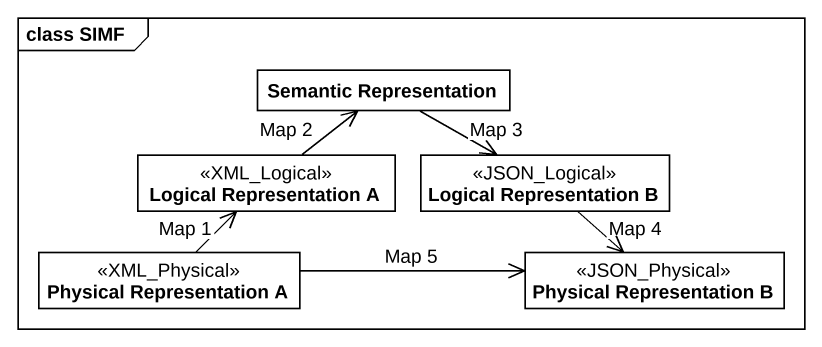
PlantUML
@startuml
mainframe class SIMF
hide circle
hide empty members
class "Semantic Representation" as Semantic_Representation
class "Logical Representation A" as Logical_Representation_A <<XML_Logical>>
class "Logical Representation B" as Logical_Representation_B <<JSON_Logical>>
class "Physical Representation A" as Physical_Representation_A <<XML_Physical>>
class "Physical Representation B" as Physical_Representation_B <<JSON_Physical>>
Semantic_Representation -right-> Logical_Representation_B : Map 3
Logical_Representation_A -up-> Semantic_Representation : Map 2
Logical_Representation_B --> Physical_Representation_B : Map 4
Physical_Representation_A -up-> Logical_Representation_A : Map 1
Physical_Representation_A -right-> Physical_Representation_B : Map 5
@enduml
